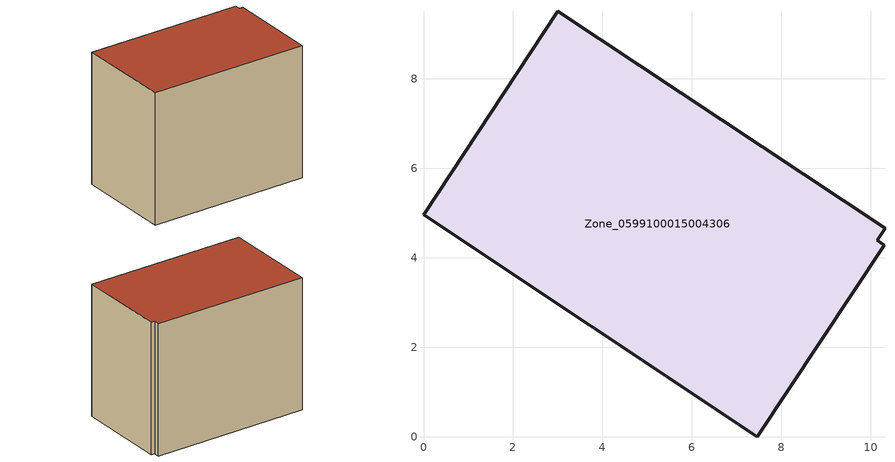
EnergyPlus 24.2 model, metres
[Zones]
Zone_0599100015004306
 floor ground (C_G): 0,4.96 3,9.52 10.31,4.66 10.14,4.4 10.3,4.29 7.46,0 z0.87
 wall outside (C_F): 3,9.52 0,4.96 7.46,0 10.3,4.29 10.14,4.4 10.31,4.66 3,9.52 z0.87:8.28
 roof outside (C_R): 7.46,0 10.3,4.29 10.14,4.4 10.31,4.66 3,9.52 0,4.96 z8.28
[BUILDING]
Pand.0599100015004306: North Axis=0; Terrain=City; Loads Convergence Tolerance Value=0.04; Temperature Convergence Tolerance Value=0.4; Solar Distribution=FullExterior; Maximum Number of Warmup Days=25; Minimum Number of Warmup Days=1
[Site:Location]
Rotterdam.The.Hague.AP_ZH_NLD Design_Conditions: Latitude=51.96; Longitude=4.45; Time Zone=1; Elevation=-4.5
[SITE:GROUNDTEMPERATURE:BUILDINGSURFACE]
18, 18, 18, 18, 18, 18, 18, 18, 18, 18, 18, 18
[MATERIAL] Thermal Absorptance=0.9; Solar Absorptance=0.7; Visible Absorptance=0.7
Name | Roughness | Thickness | Conductivity | Density | Specific Heat
G.TI.1975-1991 | MediumSmooth | 0.15 | 0.288461 | 540 | 1210
F.TI.1975-1991 | Rough | 0.3 | 0.230769 | 1920 | 840
R.TI.1975-1991 | MediumRough | 0.2 | 0.153846 | 1500 | 1000
[CONSTRUCTION]
C_G: G.TI.1975-1991
C_F: F.TI.1975-1991
C_R: R.TI.1975-1991
[ZONE]
Zone_0599100015004306: Type=1; Multiplier=1; Ceiling Height=Autocalculate; Volume=Autocalculate; Floor Area=autocalculate; Part of Total Floor Area=Yes
[ZONEINFILTRATION:DESIGNFLOWRATE]
Infil_Zone_0599100015004306: Zone or ZoneList or Space or SpaceList=Zone_0599100015004306; Schedule=AlwaysOn; Design Flow Rate Calculation Method=Flow/Area; Flow Rate per Floor Area=0.003; Constant Term Coefficient=1; Temperature Term Coefficient=0; Velocity Term Coefficient=0; Velocity Squared Term Coefficient=0
[HVACTEMPLATE:ZONE:IDEALLOADSAIRSYSTEM]
Zone_0599100015004306: Maximum Heating Supply Air Temperature=50; Minimum Cooling Supply Air Temperature=13; Maximum Heating Supply Air Humidity Ratio=0.0156; Minimum Cooling Supply Air Humidity Ratio=0.0077; Heating Limit=NoLimit; Cooling Limit=NoLimit; Dehumidification Control Type=ConstantSensibleHeatRatio; Cooling Sensible Heat Ratio=0.7; Dehumidification Setpoint=60; Humidification Control Type=None; Humidification Setpoint=30; Outdoor Air Method=None; Outdoor Air Flow Rate per Person=0.00944; Outdoor Air Flow Rate per Zone Floor Area=0; Outdoor Air Flow Rate per Zone=0; Demand Controlled Ventilation Type=None; Outdoor Air Economizer Type=NoEconomizer; Heat Recovery Type=None; Sensible Heat Recovery Effectiveness=0.7; Latent Heat Recovery Effectiveness=0.65
[ZONECONTROL:THERMOSTAT]
ThermostatControl_Zone_0599100015004306: Zone or ZoneList=Zone_0599100015004306; Control Type Schedule=DualSetpointControlType; Control 1=Thermostat_Zone_0599100015004306; Temperature Difference Between Cutout And Setpoint=0
[THERMOSTATSETPOINT:DUALSETPOINT]
Thermostat_Zone_0599100015004306: Heating Setpoint Temperature Schedule=HeatingSetpoint_Zone_0599100015004306; Cooling Setpoint Temperature Schedule=CoolingSetpoint_Zone_0599100015004306
[SCHEDULE:COMPACT]
HeatingSetpoint_Zone_0599100015004306: Through: 12/31, For: AllDays, Until: 24:00, 21
CoolingSetpoint_Zone_0599100015004306: Through: 12/31, For: AllDays, Until: 24:00, 24
DualSetpointControlType: Through: 12/31, For: AllDays, Until: 24:00, 4
AlwaysOn: Through: 12/31, For: AllDays, Until: 24:00, 1
